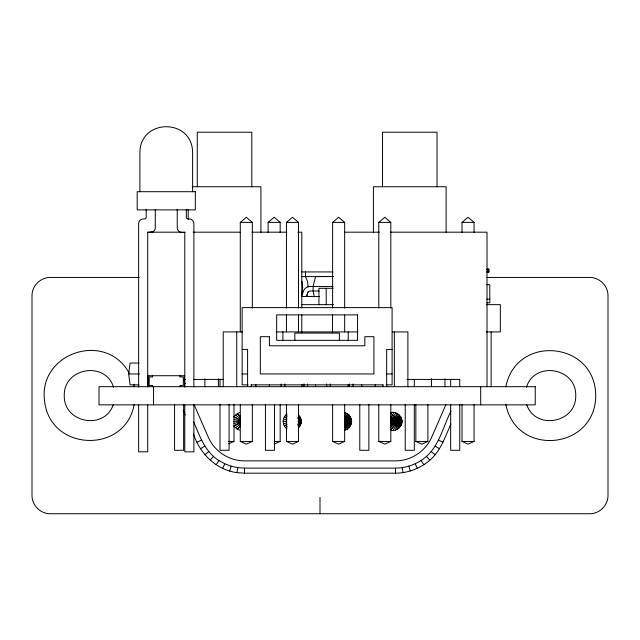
<?xml version="1.0" encoding="UTF-8"?>
<svg xmlns="http://www.w3.org/2000/svg" width="640" height="640" viewBox="0 0 640 640"><rect width="100%" height="100%" fill="white"/><g stroke="black" fill="none" stroke-linecap="round" stroke-linejoin="round"><path stroke-width="0.96" d="M300.968 423.752L300.968 419.048L298.616 414.976L299.544 421.4L298.616 427.824L300.968 423.752L300.968 419.048M351.32 423.752C352.392 419.024 349.712 413.848 344.888 412.624L348.44 421.4L344.888 430.176C349.6 428.944 352.608 423.736 351.32 419.048M401.664 423.752C403.448 417.264 397.048 410.704 390.536 412.624L397.008 421.4L390.536 430.176C396.968 432.112 403.6 425.48 401.664 419.048M138.984 384.864L130.064 384.864L128.72 373.96L130.064 363.056L138.984 363.056M287.016 428.784C281.904 425.592 281.904 417.208 287.016 414.008M193.456 433.968C199.76 453.472 216.2 469.92 237 472.64L237.728 467.64L244.48 468.128L395.52 468.128C406.832 468.048 417.968 463.832 426.488 456.392C439.72 444.64 443.184 426.256 451 411.12M301.992 294.144L302.712 287.712L301.992 281.272M307.84 292.112L306.912 295.976M134.184 404.432C125.296 454.152 50.448 451.64 44.656 401.52C37.472 353.232 105.368 330.184 129.064 372.872M505.816 386.744C516.424 333.544 595.52 341.384 595.728 395.592C595.52 449.8 516.424 457.632 505.816 404.432M229.68 471.024L231.128 466.184L237.728 467.64M298.616 427.824L300.584 421.4L300.064 416.856L301.104 421.4L300.064 425.944L300.584 421.4L298.616 414.976M301.912 295.648L303.76 290.472A6.968 6.968 0 0 1 309.344 286.512L333.088 286.48M306.488 296.336L307.784 292.64A2.416 2.416 0 0 1 310.064 291.024L319.112 291.024M297.984 425.768L299.544 421.4L297.984 417.024M347.08 429.272L349.888 421.4L348.968 414.976L350.936 421.4L350.408 425.944L351.448 421.4L350.408 416.856L350.936 421.4L348.968 427.824L349.888 421.4L347.08 413.528M397.432 429.272L400.24 421.4L399.312 414.976L401.28 421.4L400.76 425.944L401.8 421.4L400.76 416.856L401.28 421.4L399.312 427.824L400.24 421.4L397.432 413.528M113.2 404.808C104.32 430.704 63.472 422.84 64.264 395.592C63.512 367.784 105.376 360.568 113.56 387.248M526.44 387.248C534.624 360.568 576.488 367.784 575.736 395.592C576.528 422.84 535.68 430.704 526.8 404.808M445.92 404.584L431.688 437.192C425.608 451.296 410.88 460.936 395.52 460.856L244.48 460.856C229.12 460.936 214.392 451.296 208.312 437.192L194.08 404.584M237 472.64L244.48 473.184L395.52 473.184C408.056 473.096 420.392 468.424 429.84 460.184C440.776 450.816 445.216 436.712 450.888 424.008M222.672 468.368L224.8 463.784L231.128 466.184M297.728 424.592L299.544 421.4L297.728 418.208M344.888 430.176L349.888 421.4L344.888 412.624M344.688 427.184L348.44 421.4L344.688 415.616M392.888 430.488L398.792 421.4L395.24 412.624L400.24 421.4L395.24 430.176L398.792 421.4L392.888 412.312M216.12 464.728L218.888 460.496C205.136 452.008 199.688 436.072 193.744 421.984M344.896 423.792L346.664 421.4L344.896 419.008M240.272 420.488L233.976 416.856L237.296 413.528L239.488 412.624M240.328 425.688L237.296 429.272L233.976 425.944L240.272 422.304M390.768 426.408L395.008 421.4L390.768 416.392M210.16 460.184L213.512 456.392M344.632 425.448L348.44 421.4L344.632 417.344M390.536 430.176L398.792 421.4L390.536 412.624M240.192 426.648L237.296 429.272L239.488 430.176M344.496 423.368L346.664 421.4L344.496 419.432M390.512 427.304L397.008 421.4L390.512 415.496M204.92 454.816L208.784 451.552M240.28 331.92L240.28 222.392L246.344 217.28L252.328 222.392L252.328 308.024M268.12 232.352L268.12 222.392L274.184 217.28L280.168 222.392L280.168 232.352M286.448 308.024L286.448 222.392L292.512 217.28L298.496 222.392L298.496 308.024M332.616 308.024L332.616 222.392L338.672 217.28L344.664 222.392L344.664 308.024M378.776 308.024L378.776 222.392L384.84 217.28L390.824 222.392L390.824 308.024M462.016 232.352L462.016 222.392L468.08 217.28L474.064 222.392L474.064 232.352M235.416 427.824L240.08 424.32M285.768 427.824L287.32 426.656M390.344 424.904L395.008 421.4L390.344 417.896M200.504 448.76L204.8 446.088M286.68 424.576L284.32 425.944L287.048 424.704M390.528 422.76L392.888 421.4L390.528 420.032M233.976 425.944L240.328 423.048M390.464 423.464L395.008 421.4L390.464 419.336M228.84 443.744L234 441.448L234 404.608M252.328 404.608L252.328 441.448L246.312 444.128L240.28 441.448L240.28 404.608M274.152 444.128L280.168 441.448L280.168 404.608M298.496 404.608L298.496 441.448L292.48 444.128L286.448 441.448L286.448 404.608M344.664 404.608L344.664 441.448L338.648 444.128L332.616 441.448L332.616 404.608M390.824 404.608L390.824 441.448L384.808 444.128L378.776 441.448L378.776 404.608M427.896 404.608L427.896 441.448L421.888 444.128L415.848 441.448L415.848 404.608M474.064 404.608L474.064 441.448L468.048 444.128L462.016 441.448L462.016 404.608M197.016 442.12L201.656 440.096M152.968 231.824L147.72 232.44L147.72 387.008M233.944 423.512L240.088 421.872M283.416 423.752L286.92 422.808M391.128 421.872L392.888 421.4L391.128 420.928M192.176 186.744L260.896 186.744L260.896 232.184M240.28 222.392L252.328 222.392M268.12 222.392L280.168 222.392M286.448 222.392L298.496 222.392M332.616 222.392L344.664 222.392M378.776 222.392L390.824 222.392M462.016 222.392L474.064 222.392M147.296 232.184L185.176 232.184M193.144 232.184L239.992 232.184M251.936 232.184L286.84 232.184M297.808 232.184L301.792 232.184L301.792 307.936M344.48 232.184L379.392 232.184M390.336 232.184L487.016 232.184L487.016 386.68M486.448 269.216L488.88 269.216M301.848 271.936L332.992 271.936M486.448 271.936L488.88 271.936M333.48 276.48L315.568 276.48L313.12 286.48L313.12 291.024L314.232 296.864M301.848 276.584L332.992 276.584M139.12 277.448L50.176 277.448C40.448 277.384 31.936 285.896 32 295.624L32 495.56C31.936 505.288 40.448 513.792 50.176 513.736L589.824 513.736C599.552 513.792 608.064 505.288 608 495.56L608 295.624C608.064 285.896 599.552 277.384 589.824 277.448L486.888 277.448M486.592 284.64L489.792 284.664L489.792 302.84L486.84 302.84M333.144 288.296L318.936 288.296L318.936 304.656M301.664 296.48L319.512 296.48M486.808 299.2L489.792 299.2M301.576 304.656L333.536 304.656M486.352 304.656L500.336 304.656L500.336 331.92L486.296 331.92M242.48 331.92L223.216 331.92L223.216 386.68M276.144 331.92L357.856 331.92M392.456 331.92L407.888 331.92L407.888 386.68M242.144 349.424L247.592 349.424L247.592 386.68M392.096 349.424L386.64 349.424L386.64 386.68M128.72 373.96L139.568 373.96M242.144 373.96L247.592 373.96M386.64 373.96L392.096 373.96M183.56 379.416L185.56 379.416M193.552 379.416L223.632 379.416M407.048 379.416L459.752 379.416L459.752 386.68M248.136 384.864L242.144 384.864L242.144 307.616L392.096 307.616L392.096 384.864L386.096 384.864M251.136 384.864L383.096 384.864M233.664 421.4L240.024 421.4M283.104 421.4L286.736 421.4M298.096 421.4L301.28 421.4M344.656 421.4L351.624 421.4M391.072 421.4L401.976 421.4M228.44 441.448L234 441.448M240.28 441.448L252.328 441.448M274.608 441.448L280.168 441.448M286.448 441.448L298.496 441.448M332.616 441.448L344.664 441.448M378.776 441.448L390.824 441.448M415.848 441.448L427.896 441.448M462.016 441.448L474.064 441.448M283.416 419.048L286.92 419.984M233.944 419.28L240.088 420.928M438.344 440.096L442.984 442.12M287.048 418.096L284.32 416.856L286.68 418.216M233.976 416.856L240.328 419.744M218.888 460.496L224.8 463.784M435.2 446.088L439.496 448.76M285.768 414.976L287.32 416.144M235.416 414.976L240.08 418.48M431.216 451.552L435.08 454.816M240.192 416.152L237.296 413.528L240.328 417.104M426.488 456.392L429.84 460.184M421.112 460.496L423.88 464.728M415.2 463.784L417.328 468.368M183.176 410.424L185.152 414.952M183.912 380.304L185.152 383.816M408.872 466.184L410.32 471.024M402.272 467.64L403 472.64M308.136 286.968L307.448 281.272L305.488 276.584L305.488 271.936M491.128 331.92L491.128 386.68M488.832 269.216L488.832 271.936M488.68 269.216L488.696 271.936M488.432 269.216L488.432 271.936M488.08 269.216L488.08 271.936M487.632 269.216L487.632 271.936M480.704 386.68L480.704 404.856M459.752 404.376L459.752 450.296L450.664 450.296L450.664 404.376M450.664 379.416L450.664 386.4M446.12 232.184L446.12 186.744L373.416 186.744L373.416 232.184M444.96 378.72L444.96 386.68M437.032 186.744L437.032 132.216L382.504 132.216L382.504 186.744M431.44 378.72L431.44 386.68M414.312 379.416L414.312 386.4M414.312 404.376L414.312 450.296L405.224 450.296L405.224 404.376M395.52 468.128L395.52 473.184M394.368 331.92L394.368 386.68M383.008 384.864L383.008 386.68M375.24 384.688L375.24 386.68M368.872 404.376L368.872 450.296L359.784 450.296L359.784 404.376M361.72 384.688L361.72 386.68M353.016 383.96L353.016 386.68M349.376 383.96L349.376 386.68M348.2 331.92L348.2 340.88M348.2 384.688L348.2 386.68M344.664 314.992L344.664 331.92M339.384 340.336L339.384 333.064L294.848 333.064L294.848 340.336M332.52 314.92L332.52 332.856M330.296 383.96L330.296 386.68M326.656 383.96L326.656 386.68M326.208 288.296L326.208 304.656M320 497.376L320 513.736M315.552 384.688L315.552 386.68M307.576 383.96L307.576 386.68M303.936 383.96L303.936 386.68M302.032 384.688L302.032 386.68M301.792 314.92L301.792 332.856M298.496 314.992L298.496 331.92M286.448 314.992L286.448 331.92M284.856 383.96L284.856 386.68M282.904 331.92L282.904 340.88M281.216 383.96L281.216 386.68M274.528 404.376L274.528 450.296L265.44 450.296L265.44 404.376M269.384 384.688L269.384 386.68M255.864 384.688L255.864 386.68M251.808 186.744L251.808 132.216L197.28 132.216L197.28 186.744M251.232 384.864L251.232 386.68M244.48 468.128L244.48 473.184M236.744 331.92L236.744 386.68M229.088 404.376L229.088 450.296L220 450.296L220 404.376M220 379.416L220 386.4M218.408 378.72L218.408 386.68M204.888 378.72L204.888 386.68M193.88 387.04L193.88 223.584A4.616 4.616 0 0 0 189.264 218.968L188.136 218.968A1.816 1.816 0 0 1 186.32 217.144L186.32 209.232M193.88 404.984L193.88 451.824L184.792 451.824L184.792 404.96M192.608 191.704L192.608 152.624C192.504 118.096 140.008 118.096 139.904 152.624L139.904 191.704M188.192 209.464L188.192 219.344M184.792 387.008L184.792 232.44L181.848 232.44A4.616 4.616 0 0 1 177.232 227.824L177.232 209.24M184.464 386.68L184.464 375.72L148.048 375.72L148.048 386.68M183.648 404.376L183.648 450.296L174.56 450.296L174.56 404.376M179.912 375.72L179.912 376.944L183.328 376.944L183.328 385.464L179.912 385.464L179.912 386.68M155.28 209.44L155.28 227.824A4.608 4.608 0 0 1 150.664 232.44M153.536 386.68L153.536 404.856M152.6 375.72L152.6 376.944L149.184 376.944L149.184 385.464L152.6 385.464L152.6 386.68M147.72 404.96L147.72 451.824L138.632 451.824L138.632 404.984M146.192 209.192L146.192 217.144A1.816 1.816 0 0 1 144.368 218.968L143.248 218.968A4.616 4.616 0 0 0 138.632 223.584L138.632 387.04M133.992 384.2L133.992 386.68M195.32 191.704L137.192 191.704L137.192 209.88L195.32 209.88L195.32 191.704M357.56 314.888L276.672 314.888L276.672 340.336L357.56 340.336L357.56 314.888M269.408 336.696L260.32 336.696L260.32 373.96L373.92 373.96L373.92 336.696L364.832 336.696L364.832 345.784L269.408 345.784L269.408 336.696M535.232 386.68L99.008 386.68L99.008 404.856L535.232 404.856L535.232 386.68"/></g></svg>
